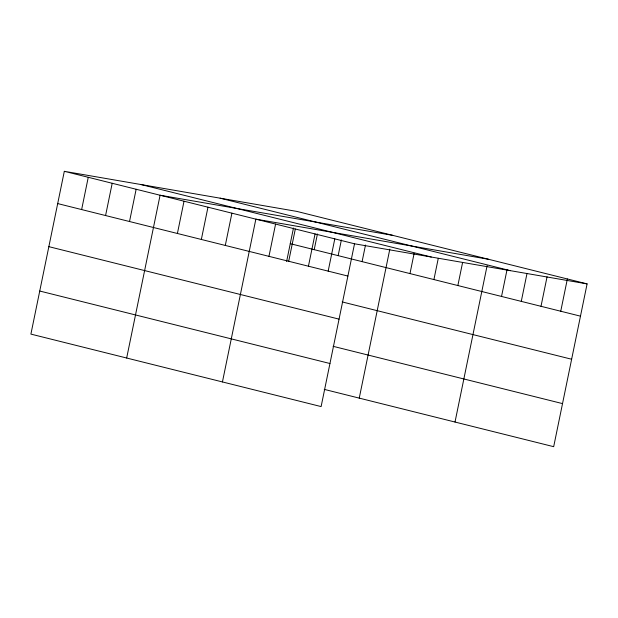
<?xml version="1.0" encoding="UTF-8"?>
<svg xmlns="http://www.w3.org/2000/svg" width="618" height="618" viewBox="0 0 618 618"><rect width="100%" height="100%" fill="white"/><g stroke="black" fill="none" stroke-linecap="round" stroke-linejoin="round"><path stroke-width="0.93" d="M64.318 171.317L30.9 334.106L321.113 406.582L354.523 243.793L64.318 171.317L296.887 211.418L587.1 283.894L553.682 446.683L324.249 389.379M81.638 209.564L88.258 177.296M105.578 215.543L112.198 183.276M129.517 221.522L136.145 189.255M126.667 358.023L160.085 195.234L392.662 235.334M177.405 233.48L184.025 201.213M201.344 239.46L207.972 207.192M225.292 245.439L231.912 213.171M222.441 381.939L255.852 219.151L488.429 259.251M268.961 256.346L275.589 224.079M286.613 261.476L293.48 228.011M288.699 261.275L295.319 229.008M308.436 266.204L315.056 233.936M314.207 249.664L317.428 233.99M328.166 271.132L334.794 238.865M338.154 255.643L341.368 239.969M362.094 261.623L365.501 245.029M359.243 398.123L389.819 249.162M409.981 273.581L414.145 253.295M433.921 279.56L438.27 258.355M457.861 285.539L462.596 262.488M455.01 422.04L487.108 265.701M501.538 296.447L507.03 269.711M521.275 301.375L526.953 273.72M541.005 306.304L547.061 276.802M560.742 311.233L567.363 278.965M354.523 243.793L587.1 283.894M220.139 198.185L510.352 270.661M141.066 184.55L431.271 257.026M290.267 243.685L580.48 316.161M57.69 203.585L347.903 276.061M342.202 301.932L571.635 359.236M48.853 246.659L339.058 319.135M333.094 346.312L562.527 403.608M39.745 291.032L329.95 363.515"/></g></svg>
